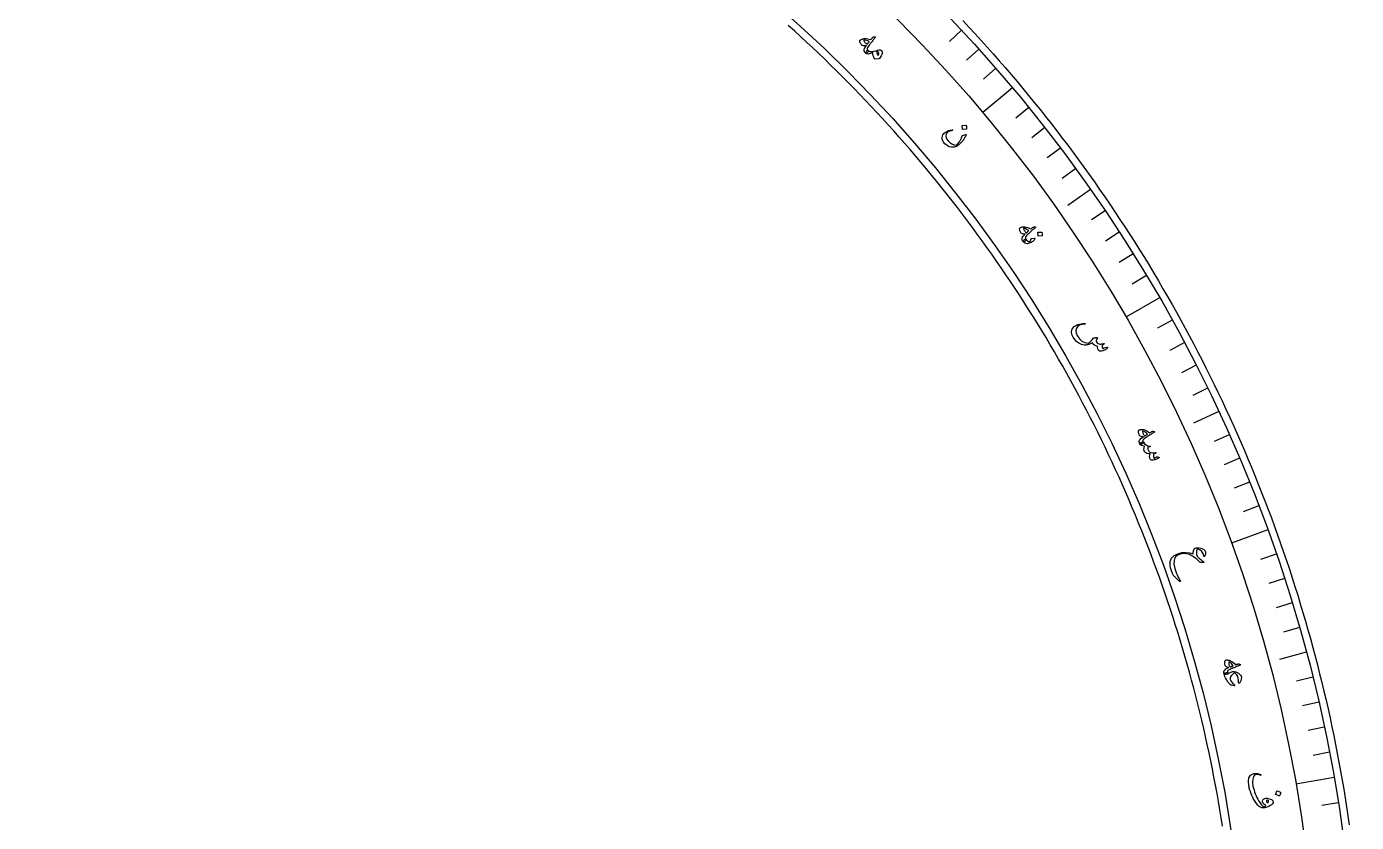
# Model space of a CAD drawing. Header units: millimetres. Extents: x -65 to 65, y -65 to 84.
# Drawn here: x 6.2 to 64.7, y 9.3 to 44.3 of the extents above; entities that cross this region are included whole.
import ezdxf

# ---------------------------------------------------------------- set-up
doc = ezdxf.new("R2010")
doc.units = ezdxf.units.MM
for name, color, linetype in [('CUT_INNER', 6, 'Continuous'), ('CUT_OUTER', 1, 'Continuous'), ('ENGRAVE', 7, 'Continuous'), ('ENGRAVE_FINE', 8, 'Continuous'), ('TEXT', 5, 'Continuous')]:
    doc.layers.add(name, color=color, linetype=linetype)

msp = doc.modelspace()

# ---------------------------------------------------------------- linework, layer by layer
at = {"layer": 'CUT_INNER'}
msp.add_lwpolyline([(58.7766, 9.0876), (58.7198, 9.4481), (58.6607, 9.8082), (58.5994, 10.168), (58.5359, 10.5273), (58.4702, 10.8863), (58.4023, 11.2449), (58.3322, 11.603), (58.2599, 11.9607), (58.1854, 12.3179), (58.1087, 12.6747), (58.0299, 13.031), (57.9488, 13.3869), (57.8656, 13.7422), (57.7802, 14.097), (57.6926, 14.4512), (57.6029, 14.805), (57.5109, 15.1581), (57.4168, 15.5107), (57.3206, 15.8627), (57.2222, 16.2142), (57.1216, 16.565), (57.0189, 16.9151), (56.914, 17.2647), (56.807, 17.6136), (56.6979, 17.9618), (56.5866, 18.3094), (56.4732, 18.6562), (56.3577, 19.0024), (56.24, 19.3478), (56.1202, 19.6925), (55.9983, 20.0365), (55.8743, 20.3797), (55.7482, 20.7222), (55.62, 21.0639), (55.4897, 21.4048), (55.3574, 21.7448), (55.2229, 22.0841), (55.0864, 22.4225), (54.9477, 22.7601), (54.807, 23.0968), (54.6643, 23.4327), (54.5195, 23.7676), (54.3726, 24.1017), (54.2237, 24.4349), (54.0728, 24.7671), (53.9198, 25.0985), (53.7648, 25.4288), (53.6077, 25.7583), (53.4487, 26.0867), (53.2876, 26.4142), (53.1245, 26.7406), (52.9594, 27.0661), (52.7924, 27.3905), (52.6233, 27.714), (52.4523, 28.0363), (52.2793, 28.3576), (52.1043, 28.6779), (51.9273, 28.997), (51.7484, 29.3151), (51.5676, 29.6321), (51.3848, 29.9479), (51.2001, 30.2627), (51.0134, 30.5763), (50.8248, 30.8887), (50.6344, 31.2), (50.442, 31.5101), (50.2477, 31.819), (50.0515, 32.1267), (49.8534, 32.4332), (49.6535, 32.7385), (49.4517, 33.0425), (49.248, 33.3453), (49.0424, 33.6469), (48.8351, 33.9472), (48.6259, 34.2462), (48.4148, 34.5439), (48.2019, 34.8403), (47.9873, 35.1354), (47.7708, 35.4292), (47.5525, 35.7217), (47.3324, 36.0128), (47.1105, 36.3025), (46.8869, 36.5909), (46.6615, 36.8779), (46.4343, 37.1635), (46.2054, 37.4477), (45.9748, 37.7305), (45.7424, 38.0119), (45.5083, 38.2919), (45.2725, 38.5704), (45.035, 38.8475), (44.7958, 39.1231), (44.5549, 39.3972), (44.3123, 39.6698), (44.0681, 39.941), (43.8222, 40.2106), (43.5746, 40.4787), (43.3254, 40.7454), (43.0746, 41.0104), (42.8221, 41.274), (42.5681, 41.5359), (42.3124, 41.7963), (42.0552, 42.0552), (41.7963, 42.3124), (41.5359, 42.5681), (41.274, 42.8221), (41.0104, 43.0746), (40.7454, 43.3254), (40.4787, 43.5746), (40.2106, 43.8222), (39.941, 44.0681), (39.6698, 44.3123)], dxfattribs=at)
at = {"layer": 'CUT_OUTER'}
msp.add_lwpolyline([(47.3502, 44.5304), (47.6225, 44.2391), (47.8931, 43.946), (48.1618, 43.6513), (48.4288, 43.355), (48.6939, 43.057), (48.9571, 42.7574), (49.2186, 42.4562), (49.4782, 42.1534), (49.7359, 41.8491), (49.9917, 41.5431), (50.2457, 41.2356), (50.4978, 40.9265), (50.7479, 40.6159), (50.9962, 40.3037), (51.2425, 39.9901), (51.4869, 39.6749), (51.7294, 39.3582), (51.9699, 39.0401), (52.2085, 38.7205), (52.4451, 38.3994), (52.6797, 38.0769), (52.9124, 37.7529), (53.143, 37.4275), (53.3717, 37.1007), (53.5983, 36.7726), (53.8229, 36.443), (54.0455, 36.1121), (54.2661, 35.7798), (54.4846, 35.4461), (54.7011, 35.1111), (54.9155, 34.7748), (55.1278, 34.4372), (55.3381, 34.0983), (55.5463, 33.7581), (55.7524, 33.4167), (55.9564, 33.074), (56.1582, 32.73), (56.358, 32.3848), (56.5557, 32.0384), (56.7512, 31.6908), (56.9446, 31.3419), (57.1358, 30.9919), (57.3249, 30.6408), (57.5118, 30.2885), (57.6966, 29.935), (57.8792, 29.5804), (58.0596, 29.2247), (58.2378, 28.8679), (58.4138, 28.5101), (58.5877, 28.1511), (58.7593, 27.7911), (58.9287, 27.43), (59.0959, 27.0679), (59.2609, 26.7048), (59.4236, 26.3407), (59.5841, 25.9756), (59.7424, 25.6095), (59.8984, 25.2424), (60.0522, 24.8744), (60.2037, 24.5055), (60.3529, 24.1356), (60.4999, 23.7648), (60.6445, 23.3932), (60.7869, 23.0206), (60.927, 22.6472), (61.0648, 22.2729), (61.2004, 21.8978), (61.3336, 21.5219), (61.4645, 21.1452), (61.5931, 20.7676), (61.7193, 20.3893), (61.8433, 20.0102), (61.9649, 19.6304), (62.0842, 19.2498), (62.2011, 18.8685), (62.3157, 18.4865), (62.428, 18.1038), (62.5379, 17.7204), (62.6454, 17.3363), (62.7506, 16.9516), (62.8535, 16.5663), (62.9539, 16.1803), (63.052, 15.7937), (63.1478, 15.4065), (63.2411, 15.0188), (63.3321, 14.6305), (63.4206, 14.2416), (63.5068, 13.8522), (63.5906, 13.4622), (63.672, 13.0718), (63.751, 12.6809), (63.8277, 12.2895), (63.9019, 11.8976), (63.9737, 11.5053), (64.043, 11.1125), (64.11, 10.7194), (64.1746, 10.3258), (64.2367, 9.9318), (64.2965, 9.5375), (64.3538, 9.1428)], dxfattribs=at)
at = {"layer": 'ENGRAVE'}
for points in [[(49.5389, 41.5681), (48.2354, 40.4743)], [(52.9733, 37.0923), (51.9777, 36.3951)], [(56.0046, 32.3342), (54.5308, 31.4834)], [(58.6096, 27.3301), (57.5079, 26.8164)], [(60.7685, 22.1179), (59.1694, 21.5359)], [(62.465, 16.7374), (61.2909, 16.4228)], [(63.686, 11.2296), (62.0102, 10.9341)]]:
    msp.add_lwpolyline(points, dxfattribs=at)
for radius in [64.6685, 62.9668, 59.8065]:
    msp.add_circle((0, 0), radius, dxfattribs=at)
at = {"layer": 'ENGRAVE_FINE'}
for points in [[(47.2955, 44.1038), (46.7622, 43.6064)], [(48.0581, 43.2717), (47.5161, 42.7837)], [(48.8059, 42.4264), (48.2555, 41.9479)], [(50.2569, 40.6972), (49.6901, 40.2382)], [(50.9595, 39.8139), (50.3848, 39.3649)], [(51.6466, 38.9185), (51.0641, 38.4796)], [(52.3179, 38.0112), (51.7279, 37.5825)], [(53.6126, 36.1622), (53.008, 35.7543)], [(54.2356, 35.221), (53.6239, 34.8238)], [(54.842, 34.2691), (54.2235, 33.8826)], [(55.4317, 33.3067), (54.8066, 32.9311)], [(56.5603, 31.3519), (55.9225, 30.9983)], [(57.0989, 30.36), (56.455, 30.0176)], [(57.6201, 29.3589), (56.9702, 29.0278)], [(58.1237, 28.3488), (57.4682, 28.0291)], [(59.0776, 26.303), (58.4114, 26.0064)], [(59.5277, 25.268), (58.8563, 24.983)], [(59.9596, 24.2252), (59.2834, 23.952)], [(60.3732, 23.1751), (59.6924, 22.9138)], [(61.1453, 21.054), (60.4557, 20.8166)], [(61.5034, 19.9837), (60.8098, 19.7583)], [(61.8428, 18.9072), (61.1454, 18.694)], [(62.1634, 17.8251), (61.4623, 17.624)], [(62.7476, 15.6447), (62.0399, 15.4683)], [(63.0111, 14.5472), (62.3004, 14.3832)], [(63.2553, 13.4453), (62.542, 13.2937)], [(63.4804, 12.3393), (62.7645, 12.2002)], [(63.8723, 10.1164), (63.152, 10.0023)]]:
    msp.add_lwpolyline(points, dxfattribs=at)
at = {"layer": 'TEXT'}
for points in [[(43.4801, 43.8116), (43.4957, 43.8121), (43.5027, 43.8071), (43.501, 43.7966), (43.4906, 43.7807), (43.4836, 43.7718), (43.474, 43.7594), (43.4619, 43.7434), (43.4472, 43.7239), (43.4297, 43.7008), (43.4091, 43.674), (43.3855, 43.6434), (43.3589, 43.6092), (43.3327, 43.5755), (43.3093, 43.5454), (43.2885, 43.5188), (43.2705, 43.4958), (43.2553, 43.4764), (43.243, 43.4607), (43.2335, 43.4487), (43.227, 43.4404), (43.1868, 43.3869), (43.16, 43.341), (43.1465, 43.3026), (43.1463, 43.2719), (43.151, 43.2552), (43.1601, 43.2382), (43.1734, 43.2212), (43.1912, 43.204), (43.1998, 43.192), (43.2027, 43.179), (43.1998, 43.165), (43.1911, 43.1501), (43.178, 43.1347), (43.1631, 43.1208), (43.1465, 43.1084), (43.1281, 43.0974), (43.1108, 43.0896), (43.0963, 43.0854), (43.0845, 43.085), (43.0755, 43.0883), (43.0423, 43.122), (43.0195, 43.157), (43.0071, 43.1931), (43.0051, 43.2303), (43.0145, 43.2728), (43.0349, 43.3206), (43.0663, 43.3738), (43.1088, 43.4323), (43.0599, 43.4195), (43.0173, 43.4135), (42.981, 43.4145), (42.9508, 43.4224), (42.9314, 43.4338), (42.9116, 43.4504), (42.8914, 43.472), (42.8709, 43.4988), (42.8514, 43.5292), (42.8368, 43.5566), (42.8273, 43.5809), (42.8227, 43.6023), (42.8226, 43.6233), (42.8266, 43.6412), (42.8345, 43.6561), (42.8466, 43.6681), (42.8644, 43.6802), (42.8859, 43.6919), (42.9111, 43.7032), (42.94, 43.7139), (42.97, 43.7238), (42.9948, 43.7308), (43.0143, 43.735), (43.0285, 43.7365), (43.0961, 43.7331), (43.165, 43.7245), (43.2353, 43.7106), (43.3069, 43.6915), (43.3298, 43.718), (43.3497, 43.7406), (43.3668, 43.7593), (43.3811, 43.7742), (43.394, 43.7857), (43.407, 43.7945), (43.4203, 43.8006), (43.4337, 43.8039)], [(43.2379, 43.6038), (43.1751, 43.6342), (43.1157, 43.6538), (43.0597, 43.6625), (43.0073, 43.6605), (43.0019, 43.6584), (42.9986, 43.655), (42.9975, 43.65), (42.9984, 43.6437), (43.0062, 43.6246), (43.0165, 43.6058), (43.0293, 43.5872), (43.0445, 43.5688), (43.0623, 43.5507), (43.0825, 43.5329), (43.1052, 43.5153), (43.1304, 43.4979), (43.1347, 43.4957), (43.14, 43.4941), (43.1463, 43.4932), (43.1535, 43.4929), (43.1632, 43.5042), (43.1732, 43.5163), (43.1834, 43.529), (43.1938, 43.5425), (43.2045, 43.5568), (43.2154, 43.5717), (43.2265, 43.5874), (43.2379, 43.6038)], [(43.7839, 43.1954), (43.8096, 43.1405), (43.8021, 43.0668), (43.7614, 42.9743), (43.6875, 42.8631), (43.6815, 42.8558), (43.6752, 42.8504), (43.6686, 42.8469), (43.6616, 42.8453), (43.5023, 42.8285), (43.492, 42.8281), (43.483, 42.8306), (43.4754, 42.8359), (43.469, 42.8441), (43.438, 42.9086), (43.4142, 42.9746), (43.3978, 43.0422), (43.3886, 43.1114), (43.2832, 43.0697), (43.1959, 43.0519), (43.1267, 43.0581), (43.0755, 43.0883), (43.0726, 43.0945), (43.073, 43.1043), (43.0765, 43.1176), (43.0833, 43.1344), (43.1047, 43.1715), (43.1254, 43.1977), (43.1452, 43.2133), (43.1642, 43.218), (43.1712, 43.2167), (43.178, 43.2139), (43.1847, 43.2097), (43.1912, 43.204), (43.2253, 43.1798), (43.2675, 43.1649), (43.3177, 43.1592), (43.376, 43.1629), (43.406, 43.1688), (43.4535, 43.1803), (43.5185, 43.1974), (43.6012, 43.2199), (43.6594, 43.2311), (43.7093, 43.2308), (43.7508, 43.2189), (43.7839, 43.1954)], [(43.5649, 43.1635), (43.5688, 43.1193), (43.5793, 43.0753), (43.5965, 43.0317), (43.6205, 42.9883), (43.6442, 43.0153), (43.6582, 43.0426), (43.6625, 43.0704), (43.6572, 43.0986), (43.6439, 43.1239), (43.624, 43.1432), (43.5977, 43.1564), (43.5649, 43.1635)], [(47.4832, 39.9224), (47.4864, 39.9221), (47.4895, 39.9205), (47.4925, 39.9177), (47.4954, 39.9135), (47.5075, 39.8769), (47.5157, 39.8398), (47.5202, 39.8023), (47.5209, 39.7643), (47.5199, 39.7598), (47.5179, 39.7565), (47.5149, 39.7544), (47.5109, 39.7536), (47.3496, 39.731), (47.345, 39.7313), (47.3417, 39.734), (47.3398, 39.739), (47.3392, 39.7462), (47.3386, 39.7525), (47.3376, 39.7623), (47.336, 39.7754), (47.3339, 39.7921), (47.3311, 39.8124), (47.3274, 39.8364), (47.323, 39.8643), (47.3177, 39.896), (47.3174, 39.9006), (47.3183, 39.9038), (47.3204, 39.9055), (47.3236, 39.9059)], [(47.4919, 39.4868), (47.4782, 39.4554), (47.463, 39.4235), (47.4465, 39.3911), (47.4287, 39.3581), (47.4092, 39.3247), (47.3877, 39.2908), (47.3641, 39.2565), (47.3386, 39.2218), (47.3123, 39.1883), (47.2849, 39.1566), (47.2565, 39.1267), (47.227, 39.0986), (47.1964, 39.0722), (47.1646, 39.0475), (47.1316, 39.0244), (47.0973, 39.003), (47.0593, 38.983), (47.0217, 38.9674), (46.9846, 38.9564), (46.9479, 38.9497), (46.8512, 38.9504), (46.7554, 38.9772), (46.6604, 39.0301), (46.5662, 39.109), (46.5083, 39.1746), (46.4678, 39.2408), (46.4447, 39.3076), (46.4392, 39.3751), (46.451, 39.4395), (46.4777, 39.4997), (46.5193, 39.5557), (46.5758, 39.6075), (46.6443, 39.6522), (46.7179, 39.6859), (46.7966, 39.7087), (46.8804, 39.7205), (46.8913, 39.7204), (46.8993, 39.718), (46.9043, 39.7134), (46.9064, 39.7067), (46.906, 39.6984), (46.901, 39.692), (46.8915, 39.6874), (46.8775, 39.6846), (46.7796, 39.6608), (46.7033, 39.6252), (46.6484, 39.578), (46.6149, 39.5193), (46.6034, 39.4542), (46.6141, 39.3851), (46.6472, 39.3122), (46.7024, 39.2352), (46.7844, 39.155), (46.8727, 39.0962), (46.9675, 39.0589), (47.0689, 39.043), (47.0717, 39.0433), (47.0752, 39.0447), (47.0792, 39.0472), (47.0838, 39.0507), (47.1172, 39.0818), (47.1519, 39.1231), (47.1878, 39.1746), (47.2249, 39.2364), (47.2427, 39.2686), (47.2589, 39.299), (47.2736, 39.3275), (47.2866, 39.3541), (47.298, 39.3789), (47.3075, 39.4018), (47.3152, 39.4229), (47.321, 39.4421), (47.3243, 39.4518), (47.3286, 39.4592), (47.3339, 39.4645), (47.34, 39.4676), (47.4786, 39.5114), (47.4879, 39.5125), (47.4932, 39.5087), (47.4946, 39.5002), (47.4919, 39.4868)], [(50.5322, 35.4468), (50.5477, 35.4445), (50.5537, 35.4383), (50.5502, 35.4283), (50.5371, 35.4144), (50.5286, 35.4069), (50.517, 35.3964), (50.5022, 35.3829), (50.4843, 35.3663), (50.463, 35.3466), (50.438, 35.3238), (50.4094, 35.2979), (50.3772, 35.2689), (50.3455, 35.2404), (50.3171, 35.2149), (50.292, 35.1924), (50.2702, 35.1729), (50.2518, 35.1565), (50.2369, 35.1432), (50.2255, 35.1331), (50.2175, 35.1261), (50.1686, 35.0805), (50.1341, 35.04), (50.114, 35.0047), (50.1083, 34.9745), (50.11, 34.9571), (50.116, 34.9389), (50.1261, 34.9197), (50.1405, 34.8997), (50.1469, 34.8863), (50.1474, 34.873), (50.1421, 34.8598), (50.1309, 34.8466), (50.1153, 34.8338), (50.0982, 34.8228), (50.0797, 34.8135), (50.0596, 34.8059), (50.0413, 34.8012), (50.0262, 34.7997), (50.0146, 34.8014), (50.0062, 34.8062), (49.9796, 34.8453), (49.9633, 34.8837), (49.9575, 34.9214), (49.9621, 34.9584), (49.9788, 34.9986), (50.0073, 35.042), (50.0476, 35.0888), (50.0997, 35.139), (50.0494, 35.135), (50.0064, 35.1366), (49.9708, 35.144), (49.9426, 35.1571), (49.9254, 35.1718), (49.9089, 35.1915), (49.8928, 35.2164), (49.8774, 35.2464), (49.8635, 35.2798), (49.854, 35.3093), (49.8489, 35.335), (49.8482, 35.3568), (49.8518, 35.3774), (49.8589, 35.3944), (49.8694, 35.4077), (49.8833, 35.4173), (49.903, 35.4261), (49.9262, 35.4338), (49.953, 35.4404), (49.9833, 35.446), (50.0146, 35.4503), (50.0403, 35.4529), (50.0602, 35.4536), (50.0745, 35.4526), (50.1404, 35.4373), (50.2067, 35.4166), (50.2734, 35.3906), (50.3405, 35.3591), (50.3677, 35.3811), (50.3914, 35.3999), (50.4115, 35.4153), (50.4281, 35.4274), (50.4429, 35.4364), (50.4573, 35.4428), (50.4714, 35.4464), (50.4852, 35.4473)], [(50.2571, 35.285), (50.2007, 35.326), (50.1456, 35.3557), (50.0921, 35.3742), (50.0401, 35.3815), (50.0345, 35.3804), (50.0307, 35.3775), (50.0286, 35.3729), (50.0284, 35.3665), (50.0328, 35.3463), (50.0396, 35.326), (50.0488, 35.3054), (50.0606, 35.2847), (50.0749, 35.2637), (50.0916, 35.2426), (50.1109, 35.2213), (50.1326, 35.1997), (50.1365, 35.1968), (50.1414, 35.1943), (50.1474, 35.1923), (50.1545, 35.1907), (50.1661, 35.2001), (50.178, 35.2102), (50.1903, 35.221), (50.2029, 35.2324), (50.2159, 35.2446), (50.2293, 35.2574), (50.243, 35.2708), (50.2571, 35.285)], [(50.8215, 35.2194), (50.8247, 35.2188), (50.8276, 35.2169), (50.8304, 35.2138), (50.8329, 35.2094), (50.8414, 35.1719), (50.8461, 35.1344), (50.847, 35.0967), (50.8441, 35.0589), (50.8427, 35.0545), (50.8404, 35.0514), (50.8372, 35.0496), (50.8331, 35.0491), (50.6706, 35.0414), (50.666, 35.0422), (50.663, 35.0451), (50.6616, 35.0502), (50.6617, 35.0575), (50.6617, 35.0638), (50.6616, 35.0735), (50.6613, 35.0868), (50.6607, 35.1035), (50.6599, 35.1239), (50.6585, 35.1482), (50.6567, 35.1763), (50.6544, 35.2083), (50.6546, 35.2128), (50.6558, 35.2159), (50.658, 35.2175), (50.6613, 35.2175)], [(50.3833, 34.9357), (50.505, 34.9579), (50.5195, 34.9588), (50.5277, 34.9548), (50.5296, 34.9458), (50.5252, 34.932), (50.5062, 34.899), (50.484, 34.8681), (50.4585, 34.8394), (50.4296, 34.8129), (50.3973, 34.7885), (50.3611, 34.7661), (50.3212, 34.7459), (50.2775, 34.7277), (50.1963, 34.7081), (50.1241, 34.7146), (50.0607, 34.7473), (50.0062, 34.8062), (50.0058, 34.817), (50.0147, 34.8346), (50.033, 34.8591), (50.0606, 34.8904), (50.0768, 34.9051), (50.0918, 34.9148), (50.1055, 34.9196), (50.118, 34.9193), (50.1245, 34.9167), (50.1305, 34.9125), (50.1358, 34.9069), (50.1405, 34.8997), (50.1705, 34.8594), (50.2038, 34.8294), (50.2404, 34.8096), (50.2804, 34.8002), (50.2829, 34.8003), (50.2855, 34.8016), (50.2881, 34.804), (50.2908, 34.8075), (50.3079, 34.828), (50.3233, 34.8515), (50.3372, 34.8781), (50.3496, 34.9078), (50.3547, 34.9183), (50.3621, 34.9265), (50.3716, 34.9322), (50.3833, 34.9357)], [(53.6948, 30.163), (53.7033, 30.1641), (53.7103, 30.1633), (53.7157, 30.1606), (53.7196, 30.156), (53.7226, 30.1489), (53.7234, 30.1418), (53.7221, 30.1349), (53.7186, 30.1281), (53.7038, 30.108), (53.6829, 30.0877), (53.6557, 30.0674), (53.6224, 30.047), (53.5647, 30.0192), (53.5059, 30), (53.4461, 29.9892), (53.3851, 29.9869), (53.369, 29.9888), (53.3551, 29.993), (53.3433, 29.9994), (53.3336, 30.008), (53.3094, 30.0453), (53.2927, 30.0907), (53.2836, 30.1444), (53.2821, 30.2063), (53.2046, 30.2152), (53.1413, 30.2417), (53.0922, 30.2859), (53.0572, 30.3478), (53.0228, 30.3308), (52.9891, 30.3154), (52.9562, 30.3016), (52.9241, 30.2894), (52.8926, 30.2787), (52.8615, 30.2694), (52.8307, 30.2615), (52.8004, 30.2549), (52.7432, 30.2474), (52.6857, 30.2484), (52.628, 30.2581), (52.57, 30.2765), (52.4566, 30.3319), (52.3583, 30.4028), (52.2749, 30.4892), (52.2063, 30.5912), (52.1527, 30.7199), (52.1399, 30.8393), (52.168, 30.9494), (52.2372, 31.0503), (52.268, 31.0767), (52.3081, 31.1019), (52.3574, 31.1257), (52.4159, 31.1481), (52.4829, 31.168), (52.5558, 31.1832), (52.6346, 31.1937), (52.7194, 31.1995), (52.7251, 31.1993), (52.7299, 31.1978), (52.7339, 31.195), (52.7371, 31.1909), (52.7393, 31.1863), (52.7404, 31.1818), (52.7404, 31.1774), (52.7392, 31.1732), (52.7362, 31.169), (52.7324, 31.166), (52.7276, 31.1639), (52.722, 31.163), (52.6103, 31.1534), (52.5229, 31.1379), (52.4598, 31.1168), (52.4208, 31.09), (52.3547, 30.9978), (52.3261, 30.8976), (52.3351, 30.7894), (52.3817, 30.6731), (52.4786, 30.5292), (52.5905, 30.4245), (52.7177, 30.3592), (52.8603, 30.3331), (52.9234, 30.3697), (52.9843, 30.4183), (53.043, 30.4791), (53.0994, 30.552), (53.1046, 30.5601), (53.1102, 30.5661), (53.1159, 30.5698), (53.1219, 30.5712), (53.1443, 30.5729), (53.1655, 30.5743), (53.1853, 30.5754), (53.2038, 30.5764), (53.2209, 30.577), (53.2362, 30.5771), (53.2498, 30.5768), (53.2617, 30.576), (53.2672, 30.5748), (53.2707, 30.5722), (53.2721, 30.5682), (53.2714, 30.5627), (53.2704, 30.5595), (53.2686, 30.5548), (53.2661, 30.5486), (53.2629, 30.541), (53.2589, 30.5321), (53.2538, 30.5221), (53.2478, 30.5111), (53.2409, 30.499), (53.2279, 30.475), (53.2193, 30.4562), (53.2151, 30.4425), (53.2153, 30.434), (53.2353, 30.391), (53.2657, 30.3539), (53.3066, 30.3227), (53.3579, 30.2974), (53.385, 30.293), (53.4238, 30.2956), (53.4744, 30.305), (53.5367, 30.3213), (53.5426, 30.3228), (53.5484, 30.3227), (53.5541, 30.3209), (53.5597, 30.3175), (53.5641, 30.3139), (53.5673, 30.3097), (53.5691, 30.3051), (53.5696, 30.3), (53.5631, 30.2884), (53.5458, 30.2756), (53.5177, 30.2616), (53.4787, 30.2465), (53.4772, 30.2034), (53.4837, 30.162), (53.4981, 30.1221), (53.5204, 30.0838), (53.5317, 30.0908), (53.5403, 30.0976), (53.5461, 30.1042), (53.5492, 30.1105), (53.5517, 30.1171), (53.5551, 30.1222), (53.5594, 30.1256), (53.5646, 30.1275)], [(55.7724, 26.4466), (55.7872, 26.4418), (55.7921, 26.4347), (55.7869, 26.4254), (55.7718, 26.4139), (55.7621, 26.408), (55.7489, 26.3995), (55.7321, 26.3887), (55.7116, 26.3753), (55.6873, 26.3595), (55.6588, 26.3412), (55.6263, 26.3205), (55.5896, 26.2974), (55.5536, 26.2746), (55.5213, 26.2542), (55.4928, 26.2362), (55.468, 26.2207), (55.4471, 26.2076), (55.4302, 26.197), (55.4172, 26.189), (55.4082, 26.1834), (55.3523, 26.1467), (55.3115, 26.1126), (55.2857, 26.0811), (55.2751, 26.0523), (55.2739, 26.0349), (55.2766, 26.0159), (55.2834, 25.9954), (55.2943, 25.9731), (55.2983, 25.9589), (55.2966, 25.9457), (55.2891, 25.9336), (55.2759, 25.9225), (55.2583, 25.9125), (55.2396, 25.9045), (55.2198, 25.8984), (55.1987, 25.8943), (55.1798, 25.8928), (55.1648, 25.8939), (55.1536, 25.8974), (55.1462, 25.9036), (55.1264, 25.9466), (55.1169, 25.9872), (55.1175, 26.0254), (55.1282, 26.0611), (55.1514, 26.0978), (55.1868, 26.1359), (55.2345, 26.1752), (55.2943, 26.2159), (55.244, 26.2204), (55.2019, 26.2293), (55.168, 26.2426), (55.1424, 26.2602), (55.128, 26.2776), (55.1149, 26.2998), (55.1033, 26.327), (55.0931, 26.3592), (55.0851, 26.3944), (55.0807, 26.4251), (55.08, 26.4513), (55.0829, 26.4729), (55.09, 26.4927), (55.0998, 26.5082), (55.1124, 26.5195), (55.1277, 26.5267), (55.1486, 26.532), (55.1728, 26.5358), (55.2003, 26.5378), (55.2311, 26.5381), (55.2627, 26.5371), (55.2884, 26.5353), (55.3082, 26.5327), (55.3221, 26.5293), (55.3845, 26.5031), (55.4464, 26.4716), (55.5078, 26.4347), (55.5687, 26.3925), (55.5991, 26.4096), (55.6256, 26.4241), (55.6481, 26.4359), (55.6665, 26.445), (55.6825, 26.4515), (55.6978, 26.4553), (55.7123, 26.4565), (55.7261, 26.4551)], [(55.474, 26.3334), (55.4252, 26.3833), (55.376, 26.4219), (55.3263, 26.4491), (55.2763, 26.465), (55.2705, 26.4649), (55.2663, 26.4627), (55.2635, 26.4585), (55.2622, 26.4522), (55.2631, 26.4316), (55.2664, 26.4104), (55.2721, 26.3885), (55.2802, 26.3661), (55.2908, 26.3431), (55.3037, 26.3194), (55.3191, 26.2952), (55.3369, 26.2703), (55.3402, 26.2667), (55.3447, 26.2634), (55.3502, 26.2604), (55.357, 26.2577), (55.3699, 26.265), (55.3834, 26.273), (55.3973, 26.2816), (55.4117, 26.2907), (55.4266, 26.3005), (55.4419, 26.3108), (55.4577, 26.3218), (55.474, 26.3334)], [(55.9853, 25.3208), (55.9894, 25.3183), (55.9905, 25.3137), (55.9886, 25.3069), (55.9836, 25.298), (55.9737, 25.2864), (55.9577, 25.2738), (55.9356, 25.2602), (55.9075, 25.2457), (55.875, 25.2304), (55.8424, 25.2177), (55.8095, 25.2078), (55.7764, 25.2004), (55.7093, 25.1922), (55.6578, 25.1936), (55.6219, 25.2044), (55.6017, 25.2249), (55.5787, 25.2844), (55.5695, 25.3451), (55.5739, 25.4068), (55.592, 25.4695), (55.5168, 25.4725), (55.4524, 25.4872), (55.3987, 25.5139), (55.3558, 25.5524), (55.328, 25.6007), (55.3172, 25.6576), (55.3233, 25.7231), (55.3464, 25.7974), (55.2726, 25.8145), (55.2146, 25.8378), (55.1725, 25.8675), (55.1462, 25.9036), (55.1469, 25.9137), (55.157, 25.9276), (55.1762, 25.9454), (55.2047, 25.9671), (55.2348, 25.9842), (55.2598, 25.991), (55.2796, 25.9873), (55.2943, 25.9731), (55.3469, 25.9055), (55.4114, 25.8548), (55.4877, 25.821), (55.5758, 25.8041), (55.5806, 25.8032), (55.5845, 25.8016), (55.5875, 25.7993), (55.5894, 25.7964), (55.5909, 25.7923), (55.5912, 25.7882), (55.5906, 25.7841), (55.589, 25.7801), (55.5808, 25.7745), (55.5641, 25.7711), (55.5388, 25.77), (55.5049, 25.7712), (55.4923, 25.7432), (55.4898, 25.7076), (55.4976, 25.6646), (55.5156, 25.6141), (55.5561, 25.5595), (55.6218, 25.5256), (55.7127, 25.5124), (55.8289, 25.5199), (55.8348, 25.5204), (55.8394, 25.5198), (55.8428, 25.5181), (55.845, 25.5153), (55.8467, 25.5104), (55.8473, 25.5058), (55.8468, 25.5015), (55.8452, 25.4973), (55.842, 25.4934), (55.8384, 25.4903), (55.8345, 25.488), (55.8301, 25.4865), (55.7531, 25.4713), (55.7448, 25.4442), (55.7403, 25.414), (55.7397, 25.3809), (55.7429, 25.3448), (55.7495, 25.3112), (55.7584, 25.2875), (55.7696, 25.2735), (55.7831, 25.2693), (55.7991, 25.2731), (55.8193, 25.2842), (55.8437, 25.3023), (55.8724, 25.3277), (55.8826, 25.3302), (55.9049, 25.3299), (55.9391, 25.3268), (55.9853, 25.3208)], [(58.0034, 21.2149), (58.0206, 21.1905), (58.0308, 21.161), (58.0343, 21.1263), (58.0309, 21.0864), (58.0269, 21.0653), (58.0223, 21.0455), (58.0171, 21.0272), (58.0112, 21.0101), (58.0048, 20.9945), (57.9981, 20.9803), (57.9909, 20.9676), (57.9833, 20.9562), (57.9751, 20.9476), (57.9682, 20.9474), (57.9625, 20.9557), (57.9582, 20.9724), (57.9277, 21.0777), (57.8707, 21.1649), (57.7874, 21.2337), (57.6778, 21.2842), (57.6717, 21.2845), (57.6663, 21.2824), (57.6616, 21.2779), (57.6575, 21.2709), (57.6338, 21.1912), (57.6277, 21.1123), (57.6391, 21.0341), (57.6681, 20.9565), (57.6759, 20.9435), (57.6891, 20.9278), (57.7076, 20.9095), (57.7314, 20.8884), (57.7777, 20.8512), (57.8186, 20.8182), (57.8541, 20.7895), (57.8841, 20.7651), (57.9086, 20.7451), (57.9277, 20.7294), (57.9415, 20.7181), (57.9497, 20.7111), (57.9582, 20.6999), (57.9571, 20.6919), (57.9464, 20.687), (57.9262, 20.6852), (57.871, 20.6865), (57.829, 20.6897), (57.8003, 20.6951), (57.7849, 20.7025), (57.7555, 20.7318), (57.7226, 20.7621), (57.6864, 20.7935), (57.6468, 20.8259), (57.6037, 20.8593), (57.5572, 20.8937), (57.5072, 20.9292), (57.4539, 20.9656), (57.3299, 21.0322), (57.1995, 21.0692), (57.0628, 21.0765), (56.9197, 21.0543), (56.8467, 21.0288), (56.7836, 20.9925), (56.7302, 20.9455), (56.6866, 20.8879), (56.6436, 20.7684), (56.6404, 20.6149), (56.6767, 20.4273), (56.7521, 20.2052), (56.7664, 20.1718), (56.7825, 20.1361), (56.8003, 20.098), (56.8199, 20.0576), (56.8413, 20.015), (56.8646, 19.9703), (56.8898, 19.9235), (56.9169, 19.8746), (56.921, 19.866), (56.9227, 19.8592), (56.9222, 19.8541), (56.9194, 19.8509), (56.8991, 19.8532), (56.861, 19.8774), (56.8052, 19.9235), (56.7314, 19.9914), (56.6892, 20.0335), (56.6554, 20.0714), (56.63, 20.1052), (56.6131, 20.1349), (56.562, 20.2497), (56.5223, 20.3562), (56.4941, 20.4545), (56.4773, 20.5447), (56.4796, 20.7274), (56.5355, 20.876), (56.6451, 20.9905), (56.8089, 21.0709), (56.9946, 21.1179), (57.1686, 21.132), (57.3308, 21.1129), (57.4811, 21.0606), (57.486, 21.1323), (57.4955, 21.1927), (57.5096, 21.2418), (57.5283, 21.2795), (57.5372, 21.2912), (57.5481, 21.3009), (57.5608, 21.3086), (57.5755, 21.3144), (57.6175, 21.3233), (57.6586, 21.3282), (57.6988, 21.329), (57.738, 21.3259), (57.8205, 21.3097), (57.8922, 21.2858), (57.9532, 21.2542), (58.0034, 21.2149)], [(59.5605, 16.2028), (59.5742, 16.1954), (59.5778, 16.1876), (59.5711, 16.1794), (59.5541, 16.1707), (59.5436, 16.1666), (59.5291, 16.1606), (59.5106, 16.1529), (59.4881, 16.1433), (59.4614, 16.1321), (59.4301, 16.1191), (59.3944, 16.1044), (59.3543, 16.0881), (59.3148, 16.072), (59.2794, 16.0577), (59.2482, 16.045), (59.221, 16.0341), (59.1982, 16.0249), (59.1796, 16.0175), (59.1655, 16.0118), (59.1556, 16.0079), (59.0941, 15.9816), (59.0479, 15.9552), (59.017, 15.9288), (59.0015, 15.9023), (58.9972, 15.8854), (58.9966, 15.8663), (58.9997, 15.8448), (59.0064, 15.821), (59.0079, 15.8063), (59.0039, 15.7936), (58.9943, 15.783), (58.9794, 15.7744), (58.9603, 15.7677), (58.9405, 15.7631), (58.9199, 15.7606), (58.8985, 15.7603), (58.8796, 15.7621), (58.865, 15.7658), (58.8546, 15.7713), (58.8484, 15.7787), (58.8365, 15.8245), (58.8342, 15.8661), (58.8416, 15.9036), (58.8585, 15.9369), (58.8878, 15.9689), (58.9293, 16.0002), (58.9831, 16.0305), (59.0492, 16.06), (59.0005, 16.0733), (58.9606, 16.0895), (58.9296, 16.1085), (58.9075, 16.1304), (58.8964, 16.15), (58.8875, 16.1742), (58.8808, 16.203), (58.8765, 16.2365), (58.8747, 16.2726), (58.8758, 16.3035), (58.8797, 16.3294), (58.8865, 16.3502), (58.8969, 16.3684), (58.9093, 16.382), (58.9236, 16.3909), (58.94, 16.3952), (58.9615, 16.3969), (58.986, 16.3962), (59.0134, 16.3934), (59.0438, 16.3883), (59.0748, 16.3818), (59.0997, 16.3755), (59.1187, 16.3694), (59.1318, 16.3636), (59.1886, 16.3268), (59.244, 16.2849), (59.2979, 16.2378), (59.3504, 16.1854), (59.3834, 16.1969), (59.412, 16.2065), (59.4362, 16.2141), (59.4559, 16.2199), (59.4729, 16.2234), (59.4886, 16.2245), (59.5031, 16.2231), (59.5164, 16.2193)], [(59.2902, 15.2633), (59.1723, 15.2835), (59.1603, 15.2868), (59.1503, 15.2905), (59.1424, 15.2944), (59.1365, 15.2986), (59.1107, 15.321), (59.0855, 15.3458), (59.0611, 15.3727), (59.0373, 15.402), (59.014, 15.4333), (58.9911, 15.4666), (58.9684, 15.5018), (58.946, 15.5389), (58.9076, 15.6092), (58.8786, 15.6726), (58.8588, 15.7291), (58.8484, 15.7787), (58.8519, 15.7996), (58.8655, 15.8165), (58.8891, 15.8293), (58.9228, 15.838), (58.9543, 15.8416), (58.9784, 15.8412), (58.9951, 15.8367), (59.0045, 15.828), (59.005, 15.8263), (59.0054, 15.8245), (59.0059, 15.8228), (59.0064, 15.821), (59.0086, 15.8077), (59.0116, 15.7947), (59.0154, 15.7823), (59.02, 15.7703), (59.0458, 15.7999), (59.0762, 15.8257), (59.1112, 15.8475), (59.1507, 15.8654), (59.2245, 15.8862), (59.2939, 15.8911), (59.3589, 15.8798), (59.4195, 15.8525), (59.4799, 15.8125), (59.5292, 15.7706), (59.5674, 15.727), (59.5946, 15.6815), (59.6084, 15.6284), (59.6044, 15.5632), (59.5827, 15.4857), (59.5431, 15.3962), (59.5361, 15.3855), (59.5274, 15.379), (59.5168, 15.3767), (59.5044, 15.3787), (59.4941, 15.3835), (59.4873, 15.3908), (59.484, 15.4006), (59.4843, 15.4131), (59.4867, 15.5024), (59.4735, 15.5879), (59.4447, 15.6696), (59.4004, 15.7473), (59.3777, 15.7768), (59.3554, 15.7981), (59.3337, 15.8113), (59.3125, 15.8164), (59.2883, 15.8125), (59.2601, 15.7977), (59.2277, 15.7719), (59.1911, 15.7351), (59.1556, 15.6928), (59.1305, 15.6551), (59.116, 15.6222), (59.1119, 15.5939), (59.121, 15.5371), (59.142, 15.4832), (59.1748, 15.4321), (59.2196, 15.3838), (59.268, 15.342), (59.2915, 15.3199), (59.3066, 15.3013), (59.3134, 15.2862), (59.3117, 15.2745), (59.3074, 15.2688), (59.3024, 15.265), (59.2966, 15.2632), (59.2902, 15.2633)], [(59.2468, 16.1439), (59.2076, 16.2017), (59.1659, 16.2483), (59.1218, 16.2839), (59.0754, 16.3083), (59.0697, 16.3092), (59.0651, 16.3079), (59.0617, 16.3042), (59.0593, 16.2982), (59.0565, 16.2778), (59.056, 16.2563), (59.0578, 16.2338), (59.0618, 16.2103), (59.0681, 16.1858), (59.0767, 16.1602), (59.0876, 16.1336), (59.1007, 16.106), (59.1034, 16.1019), (59.1072, 16.0979), (59.1121, 16.0939), (59.1183, 16.0901), (59.1323, 16.095), (59.147, 16.1005), (59.1622, 16.1064), (59.178, 16.1129), (59.1943, 16.1199), (59.2112, 16.1274), (59.2287, 16.1354), (59.2468, 16.1439)], [(60.9982, 10.1882), (61.0068, 10.1526), (60.999, 10.1144), (60.9747, 10.0738), (60.934, 10.0308), (60.8787, 9.9893), (60.8104, 9.9534), (60.7292, 9.9231), (60.6352, 9.8984), (60.6007, 9.8918), (60.5681, 9.8889), (60.5375, 9.8897), (60.5087, 9.8944), (60.4491, 9.9175), (60.3893, 9.9567), (60.3294, 10.0119), (60.2693, 10.083), (60.2401, 10.1239), (60.2118, 10.1664), (60.1844, 10.2105), (60.158, 10.2563), (60.1326, 10.3038), (60.108, 10.3531), (60.0843, 10.4043), (60.0616, 10.4573), (60.0401, 10.5108), (60.0202, 10.5632), (60.002, 10.6147), (59.9853, 10.6651), (59.9704, 10.7148), (59.9573, 10.7637), (59.9461, 10.8119), (59.9366, 10.8593), (59.9165, 11.0609), (59.9415, 11.2165), (60.0121, 11.3264), (60.1285, 11.3905), (60.157, 11.3972), (60.1902, 11.4018), (60.2279, 11.4041), (60.2701, 11.4044), (60.3173, 11.4007), (60.3641, 11.392), (60.4103, 11.3784), (60.4562, 11.3597), (60.4616, 11.3567), (60.4658, 11.3527), (60.4688, 11.3478), (60.4706, 11.342), (60.4709, 11.3361), (60.4694, 11.3311), (60.4661, 11.3269), (60.4611, 11.3235), (60.4553, 11.3213), (60.4497, 11.3204), (60.4442, 11.321), (60.439, 11.3231), (60.335, 11.3536), (60.2509, 11.3545), (60.1867, 11.3257), (60.1424, 11.2675), (60.1066, 11.1509), (60.0983, 11.0116), (60.1173, 10.8496), (60.1636, 10.6646), (60.19, 10.5845), (60.2203, 10.505), (60.2545, 10.4259), (60.2927, 10.3474), (60.3349, 10.2695), (60.3809, 10.1922), (60.4309, 10.1157), (60.4848, 10.0398), (60.5173, 10), (60.55, 9.9712), (60.583, 9.9536), (60.6162, 9.947), (60.6367, 9.9569), (60.6548, 9.97), (60.6705, 9.9864), (60.6838, 10.0062), (60.6843, 10.0084), (60.6826, 10.0106), (60.6789, 10.013), (60.6731, 10.0155), (60.6273, 10.0346), (60.5913, 10.0584), (60.5652, 10.087), (60.5487, 10.1206), (60.537, 10.1849), (60.5475, 10.2377), (60.5801, 10.279), (60.635, 10.3089), (60.6864, 10.3173), (60.7522, 10.3108), (60.8323, 10.2892), (60.9266, 10.2525), (60.9505, 10.2399), (60.9704, 10.225), (60.9863, 10.2078), (60.9982, 10.1882)], [(61.3272, 10.5746), (61.3299, 10.5727), (61.3317, 10.5697), (61.3329, 10.5657), (61.3333, 10.5606), (61.3253, 10.5228), (61.3137, 10.4866), (61.2987, 10.4518), (61.2802, 10.4186), (61.2771, 10.4151), (61.2737, 10.4133), (61.27, 10.413), (61.2661, 10.4143), (61.1154, 10.4764), (61.1116, 10.479), (61.1101, 10.483), (61.1109, 10.4883), (61.114, 10.4949), (61.1168, 10.5006), (61.1207, 10.5096), (61.126, 10.5218), (61.1326, 10.5373), (61.1404, 10.5562), (61.1494, 10.5789), (61.1596, 10.6054), (61.1709, 10.6355), (61.173, 10.6396), (61.1753, 10.6419), (61.178, 10.6423), (61.181, 10.641)], [(60.7487, 10.1262), (60.7579, 10.1209), (60.7663, 10.1203), (60.7739, 10.1245), (60.7807, 10.1334), (60.795, 10.1673), (60.7952, 10.1951), (60.7812, 10.2169), (60.753, 10.2325), (60.7449, 10.2338), (60.7381, 10.2333), (60.7325, 10.2308), (60.7282, 10.2265), (60.7165, 10.1986), (60.716, 10.1726), (60.7268, 10.1485), (60.7487, 10.1262)]]:
    msp.add_lwpolyline(points, close=True, dxfattribs=at)

doc.saveas('drawing.dxf')
